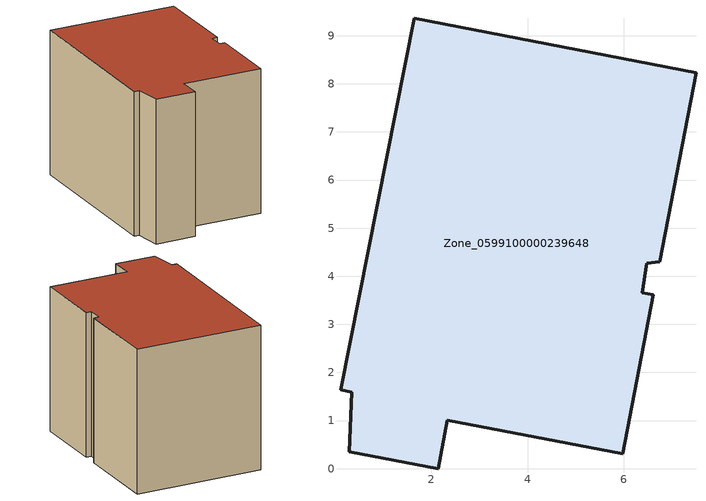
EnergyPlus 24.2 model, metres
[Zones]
Zone_0599100000239648
 floor ground (C_G): 6.75,4.3 6.47,4.27 6.38,3.65 6.61,3.61 5.98,0.31 2.33,1.01 2.14,0 0.29,0.35 0.34,1.59 0.11,1.64 1.64,9.36 7.5,8.23 z0
 wall outside (C_F): 7.5,8.23 1.64,9.36 0.11,1.64 0.34,1.59 0.29,0.35 2.14,0 2.33,1.01 5.98,0.31 6.61,3.61 6.38,3.65 6.47,4.27 6.75,4.3 7.5,8.23 z0:6.67
 roof outside (C_R): 6.47,4.27 6.75,4.3 7.5,8.23 1.64,9.36 0.11,1.64 0.34,1.59 0.29,0.35 2.14,0 2.33,1.01 5.98,0.31 6.61,3.61 6.38,3.65 z6.67
[BUILDING]
Pand.0599100000239648: North Axis=0; Terrain=City; Loads Convergence Tolerance Value=0.04; Temperature Convergence Tolerance Value=0.4; Solar Distribution=FullExterior; Maximum Number of Warmup Days=25; Minimum Number of Warmup Days=1
[Site:Location]
Rotterdam.The.Hague.AP_ZH_NLD Design_Conditions: Latitude=51.96; Longitude=4.45; Time Zone=1; Elevation=-4.5
[SITE:GROUNDTEMPERATURE:BUILDINGSURFACE]
18, 18, 18, 18, 18, 18, 18, 18, 18, 18, 18, 18
[MATERIAL] Thermal Absorptance=0.9; Solar Absorptance=0.7; Visible Absorptance=0.7
Name | Roughness | Thickness | Conductivity | Density | Specific Heat
G.TI.1946-1964 | MediumSmooth | 0.15 | 1 | 540 | 1210
F.TI.1946-1964 | Rough | 0.3 | 0.857143 | 1920 | 840
R.TI.1946-1964 | MediumRough | 0.2 | 0.277778 | 1500 | 1000
[CONSTRUCTION]
C_G: G.TI.1946-1964
C_F: F.TI.1946-1964
C_R: R.TI.1946-1964
[ZONE]
Zone_0599100000239648: Type=1; Multiplier=1; Ceiling Height=Autocalculate; Volume=Autocalculate; Floor Area=autocalculate; Part of Total Floor Area=Yes
[ZONEINFILTRATION:DESIGNFLOWRATE]
Infil_Zone_0599100000239648: Zone or ZoneList or Space or SpaceList=Zone_0599100000239648; Schedule=AlwaysOn; Design Flow Rate Calculation Method=Flow/Area; Flow Rate per Floor Area=0.003; Constant Term Coefficient=1; Temperature Term Coefficient=0; Velocity Term Coefficient=0; Velocity Squared Term Coefficient=0
[HVACTEMPLATE:ZONE:IDEALLOADSAIRSYSTEM]
Zone_0599100000239648: Maximum Heating Supply Air Temperature=50; Minimum Cooling Supply Air Temperature=13; Maximum Heating Supply Air Humidity Ratio=0.0156; Minimum Cooling Supply Air Humidity Ratio=0.0077; Heating Limit=NoLimit; Cooling Limit=NoLimit; Dehumidification Control Type=ConstantSensibleHeatRatio; Cooling Sensible Heat Ratio=0.7; Dehumidification Setpoint=60; Humidification Control Type=None; Humidification Setpoint=30; Outdoor Air Method=None; Outdoor Air Flow Rate per Person=0.00944; Outdoor Air Flow Rate per Zone Floor Area=0; Outdoor Air Flow Rate per Zone=0; Demand Controlled Ventilation Type=None; Outdoor Air Economizer Type=NoEconomizer; Heat Recovery Type=None; Sensible Heat Recovery Effectiveness=0.7; Latent Heat Recovery Effectiveness=0.65
[ZONECONTROL:THERMOSTAT]
ThermostatControl_Zone_0599100000239648: Zone or ZoneList=Zone_0599100000239648; Control Type Schedule=DualSetpointControlType; Control 1=Thermostat_Zone_0599100000239648; Temperature Difference Between Cutout And Setpoint=0
[THERMOSTATSETPOINT:DUALSETPOINT]
Thermostat_Zone_0599100000239648: Heating Setpoint Temperature Schedule=HeatingSetpoint_Zone_0599100000239648; Cooling Setpoint Temperature Schedule=CoolingSetpoint_Zone_0599100000239648
[SCHEDULE:COMPACT]
HeatingSetpoint_Zone_0599100000239648: Through: 12/31, For: AllDays, Until: 24:00, 21
CoolingSetpoint_Zone_0599100000239648: Through: 12/31, For: AllDays, Until: 24:00, 24
DualSetpointControlType: Through: 12/31, For: AllDays, Until: 24:00, 4
AlwaysOn: Through: 12/31, For: AllDays, Until: 24:00, 1
